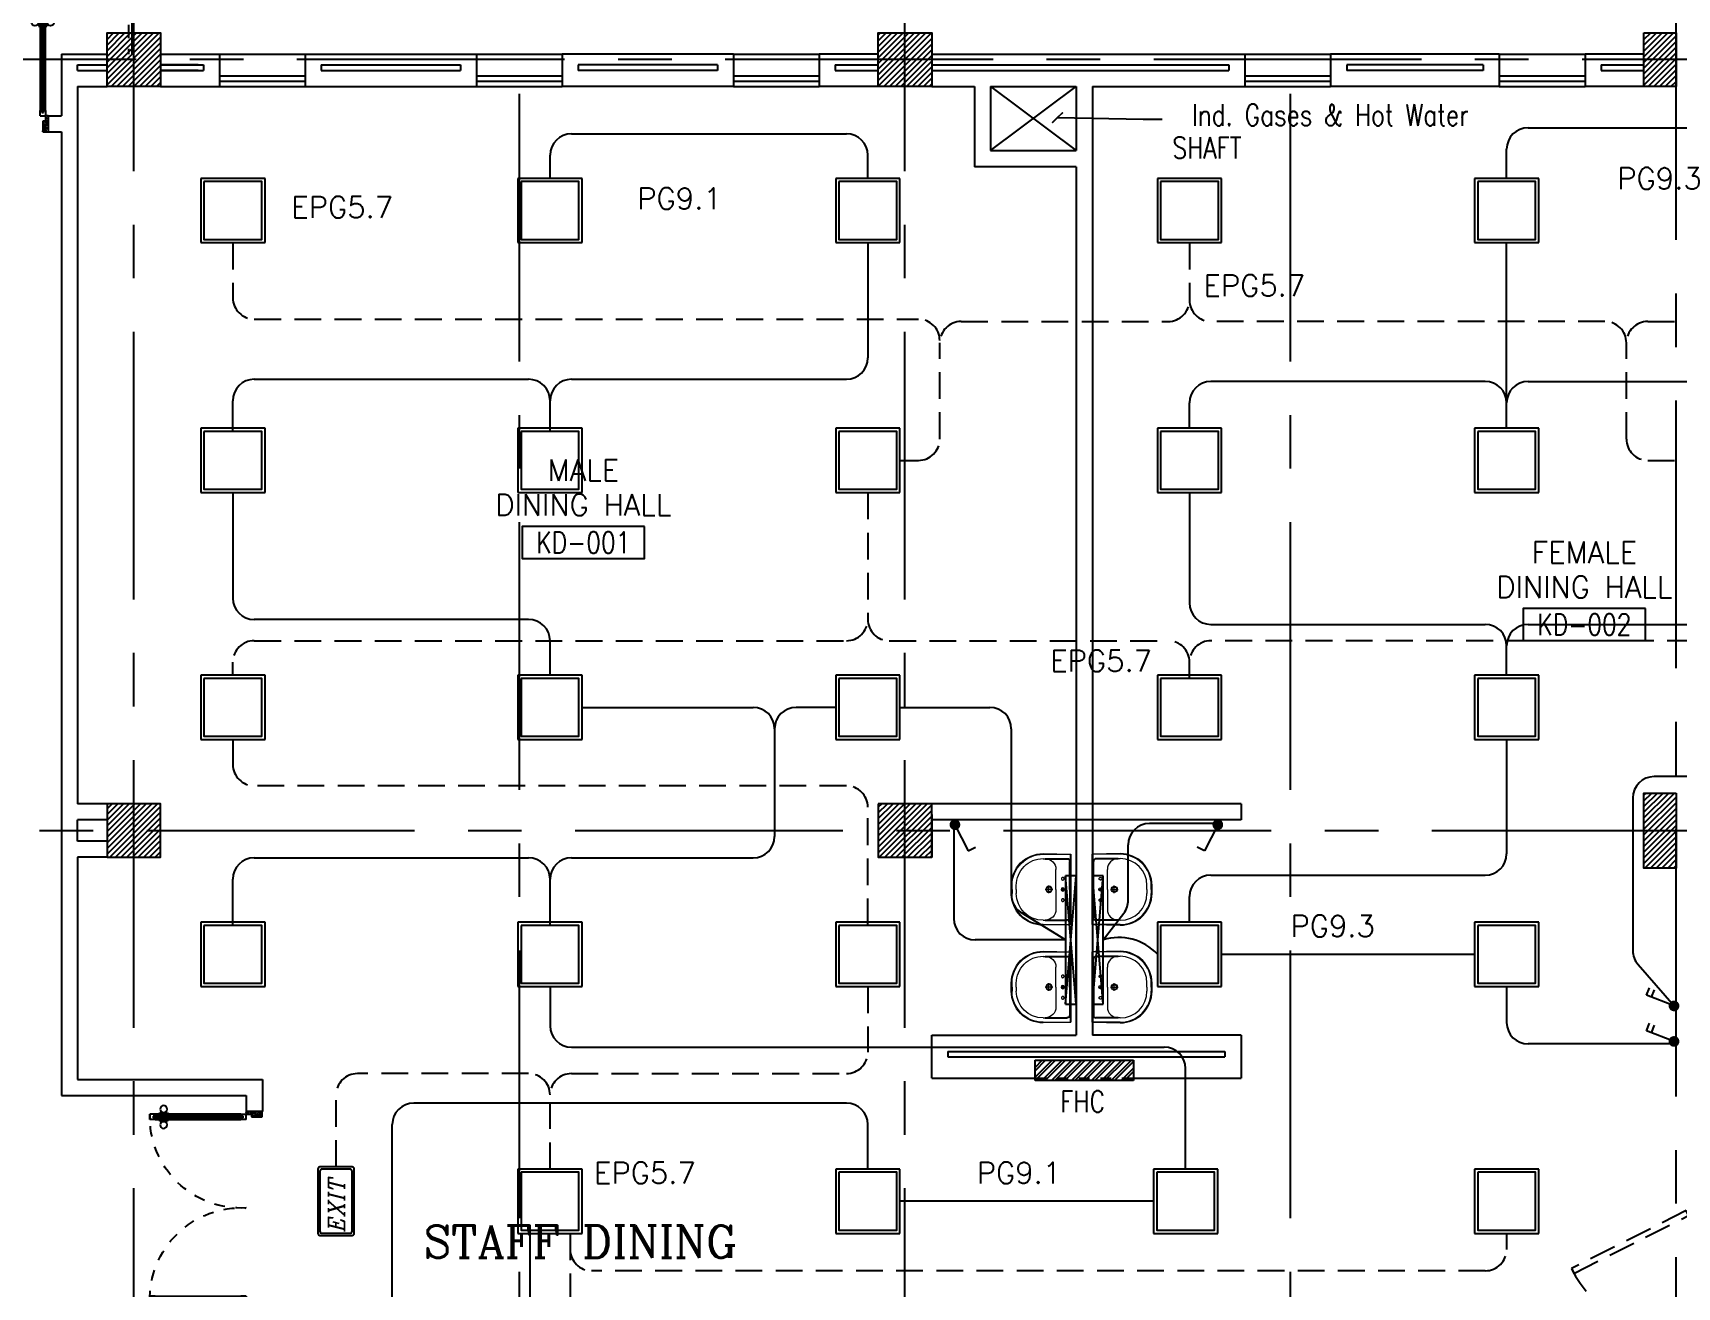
# Model space of a CAD drawing. Extents: x -0.4 to 93, y -13.2 to 77.1.
# Drawn here: x 23.29 to 38.64, y 53.11 to 64.82 of the extents above; entities that cross this region are included whole.
import ezdxf
from ezdxf.enums import TextEntityAlignment as Align

# ---------------------------------------------------------------- set-up
doc = ezdxf.new("R2010")
doc.units = 0
doc.header["$MEASUREMENT"] = 0
doc.header["$PDMODE"] = 3
doc.header["$PDSIZE"] = 0.1
for name, pattern in [('CENTERX2', [4, 2.5, -0.5, 0.5, -0.5]), ('DASHED', [0.75, 0.5, -0.25]), ('HIDDEN', [0.375, 0.25, -0.125]), ('HIDDEN2', [0.1875, 0.125, -0.0625])]:
    doc.linetypes.add(name, pattern=pattern)
doc.layers.get('0').update_dxf_attribs({"linetype": 'CONTINUOUS'})
doc.layers.get('DEFPOINTS').update_dxf_attribs({"linetype": 'CONTINUOUS'})
for name, color, linetype in [('A-JEERI', 11, 'CONTINUOUS'), ('AX-DIM', 11, 'CONTINUOUS'), ('AXES', 11, 'CENTERX2'), ('COL', 11, 'CONTINUOUS'), ('DOOR', 11, 'CONTINUOUS'), ('E-CLINE', 2, 'CONTINUOUS'), ('E-HLINE', 2, 'HIDDEN'), ('E-LITE', 4, 'CONTINUOUS'), ('E-SWITCH', 4, 'CONTINUOUS'), ('E-TEXT', 4, 'CONTINUOUS'), ('FHC', 11, 'CONTINUOUS'), ('FIX', 11, 'CONTINUOUS'), ('HAT', 11, 'CONTINUOUS'), ('INSUL', 11, 'CONTINUOUS'), ('RM-BOX', 11, 'CONTINUOUS'), ('RM-NAME', 11, 'CONTINUOUS'), ('RM-NO', 11, 'CONTINUOUS'), ('SHAFT', 11, 'CONTINUOUS'), ('STR', 11, 'CONTINUOUS'), ('WALL', 11, 'CONTINUOUS'), ('WIN', 11, 'CONTINUOUS')]:
    doc.layers.add(name, color=color, linetype=linetype)
doc.styles.add('ITALICC', font='italicc')
doc.styles.add('ROMANC', font='romanc', dxfattribs={"height": 0.1})
doc.styles.add('ROMANS', font='ROMANS.shx', dxfattribs={"width": 0.6})
doc.dimstyles.new('STANDARD in', dxfattribs={"dimtxt": 0.2, "dimasz": 0.1, "dimexe": 0.07, "dimexo": 0.05, "dimgap": 0.1, "dimtad": 1, "dimdec": 0, "dimlfac": 1000, "dimzin": 0, "dimdsep": 46, "dimtxsty": 'ROMANS', "dimblk": 'ARCHTICK', "dimcen": 0.05, "dimdle": 0.05, "dimclrd": 7, "dimclre": 7, "dimclrt": 2, "dimadec": 0, "dimazin": 0, "dimtfac": 1, "dimtdec": 0, "dimtmove": 2, "dimatfit": 3, "dimldrblk": 'ARCHTICK', "dimfxl": 0, "dimtolj": 1, "dimtzin": 0, "dimarcsym": 0})

# ---------------------------------------------------------------- blocks, each defined once
blk = doc.blocks.new('A$C272A55A0')
at = {"layer": 'DOOR', "color": 0, "linetype": 'ByBlock'}
for p, q in [((0, 900), (0, 1050)), ((50, 1050), (0, 1050)), ((25, 950), (50, 950)), ((25, 900), (25, 950)), ((50, 950), (50, 1050)), ((1750, 950), (1750, 1050)), ((1750, 1050), (1800, 1050)), ((1775, 950), (1750, 950)), ((1775, 900), (1775, 950)), ((1800, 1050), (1800, 900)), ((0, 900), (25, 900)), ((75, 900), (25, 900)), ((25, 850), (25, 900)), ((42, 850), (25, 850)), ((58, 870), (42, 870)), ((42, 870), (42, 850)), ((58, 850), (58, 870)), ((75, 850), (58, 850)), ((75, 900), (75, 850)), ((1725, 900), (1775, 900)), ((1725, 900), (1725, 850)), ((1725, 850), (1742, 850)), ((1742, 870), (1758, 870)), ((1742, 850), (1742, 870)), ((1758, 870), (1758, 850)), ((1758, 850), (1775, 850)), ((1800, 900), (1775, 900)), ((1775, 850), (1775, 900)), ((1718, 160), (1709, 160)), ((1709, 95), (1709, 160)), ((1725, 173), (1718, 173)), ((1718, 173), (1718, 83)), ((1718, 95), (1718, 160)), ((1775, 173), (1782, 173)), ((1782, 173), (1782, 83)), ((1782, 160), (1791, 160)), ((1782, 95), (1782, 160)), ((1791, 95), (1791, 160)), ((25, 50), (42, 50)), ((25, 50), (25, 0)), ((25, 0), (75, 0)), ((75, 0), (25, 0)), ((42, 50), (42, 30)), ((42, 30), (58, 30)), ((58, 50), (75, 50)), ((58, 50), (58, 30)), ((75, 50), (75, 0)), ((1718, 95), (1709, 95)), ((1725, 83), (1718, 83)), ((1742, 50), (1725, 50)), ((1725, 50), (1725, 0)), ((1775, 0), (1725, 0)), ((1725, 0), (1775, 0)), ((1742, 50), (1742, 30)), ((1758, 30), (1742, 30)), ((1775, 50), (1758, 50)), ((1758, 50), (1758, 30)), ((1775, 83), (1782, 83)), ((1775, 50), (1775, 0)), ((1782, 95), (1791, 95))]:
    blk.add_line(p, q, dxfattribs=at)
at = {"layer": 'DOOR', "color": 9, "linetype": 'ByBlock'}
for p, q in [((50, 1050), (0, 1010)), ((50, 1050), (0, 937)), ((50, 1050), (37, 950)), ((1750, 1050), (1800, 1010)), ((1750, 1050), (1800, 937)), ((1750, 1050), (1763, 950))]:
    blk.add_line(p, q, dxfattribs=at)
at = {"layer": 'DOOR', "linetype": 'ByBlock'}
for p, q in [((25, 850), (25, 50)), ((42, 850), (42, 50)), ((58, 850), (58, 50)), ((75, 50), (75, 850)), ((1725, 50), (1725, 850)), ((1742, 850), (1742, 50)), ((1758, 850), (1758, 50)), ((1775, 850), (1775, 50))]:
    blk.add_line(p, q, dxfattribs=at)
at = {"layer": 'DOOR', "color": 0, "linetype": 'ByBlock'}
for centre in [(1676, 128), (1824, 128)]:
    blk.add_circle(centre, 32.4, dxfattribs=at)
at = {"layer": 'DOOR', "color": 9, "linetype": 'ByBlock'}
for centre, radius, start, end in [((50, 1050), 54.4, 203.2074, 270), ((50, 1050), 74.4, 227.7764, 270), ((50, 1050), 94.4, 238.0182, 270), ((50, 1050), 114, 244.0838, 257.3774), ((50, 1050), 134, 248.1598, 259.28), ((50, 1050), 34.4, 180, 270), ((50, 1050), 14.4, 180, 270), ((1750, 1050), 14.4, 270, 0), ((1750, 1050), 34.4, 270, 0), ((1750, 1050), 54.4, 270, 336.7926), ((1750, 1050), 74.4, 270, 312.2236), ((1750, 1050), 94.4, 270, 301.9818), ((1750, 1050), 114, 282.6226, 295.9162), ((1750, 1050), 134, 280.72, 291.8402), ((50, 1050), 154, 251.1053, 256.2858), ((1750, 1050), 154, 283.7142, 288.8947)]:
    blk.add_arc(centre, radius, start, end, dxfattribs=at)
at = {"layer": 'DOOR', "linetype": 'HIDDEN', "ltscale": 0.5}
for centre, start, end in [((50, 851), 268.3174, 3.2965), ((1750, 851), 176.7035, 271.6826)]:
    blk.add_arc(centre, 851, start, end, dxfattribs=at)
at = {"layer": 'WALL', "linetype": 'ByBlock'}
blk.add_line((1800, 900), (1800, 1050), dxfattribs=at)
blk = doc.blocks.new('*X67')
at = {"color": 0}
for p, q in [((84179, 62330), (84651, 62801)), ((84179, 62383), (84598, 62801)), ((84179, 62436), (84545, 62801)), ((84179, 62489), (84492, 62801)), ((84179, 62542), (84438, 62801)), ((84179, 62595), (84385, 62801)), ((84179, 62648), (84332, 62801)), ((84179, 62701), (84279, 62801)), ((84179, 62754), (84226, 62801)), ((84204, 62301), (84679, 62777)), ((84257, 62301), (84679, 62724)), ((84310, 62301), (84679, 62671)), ((84363, 62301), (84679, 62617)), ((84416, 62301), (84679, 62564)), ((84469, 62301), (84679, 62511)), ((84522, 62301), (84679, 62458)), ((84575, 62301), (84679, 62405)), ((84628, 62301), (84679, 62352))]:
    blk.add_line(p, q, dxfattribs=at)
blk = doc.blocks.new('RM1')
at = {"layer": 'RM-BOX'}
blk.add_lwpolyline([(570, -200), (-570, -200), (-570, -500), (570, -500)], close=True, dxfattribs=at)
at = {"layer": 'RM-NAME', "style": 'ROMANS'}
for tag, p in [('ROOMNAME1', (0, 324)), ('ROOMNAME2', (0, 0))]:
    blk.add_attdef(tag, text='', height=200, dxfattribs=at).set_placement(p, align=Align.MIDDLE)
at = {"layer": 'RM-NO', "style": 'ROMANS', "width": 0.8}
blk.add_attdef('ROOMNO', text='', height=200, dxfattribs=at).set_placement((0, -350), align=Align.MIDDLE)
blk = doc.blocks.new('*X116')
at = {"color": 0}
for p, q in [((203889, 62343), (204346, 62801)), ((203889, 62396), (204293, 62801)), ((203889, 62450), (204240, 62801)), ((203889, 62503), (204187, 62801)), ((203889, 62556), (204134, 62801)), ((203889, 62609), (204081, 62801)), ((203889, 62662), (204028, 62801)), ((203889, 62715), (203975, 62801)), ((203889, 62768), (203922, 62801)), ((203899, 62301), (204389, 62790)), ((203952, 62301), (204389, 62737)), ((204005, 62301), (204389, 62684)), ((204058, 62301), (204389, 62631)), ((204111, 62301), (204389, 62578)), ((204164, 62301), (204389, 62525)), ((204217, 62301), (204389, 62472)), ((204270, 62301), (204389, 62419)), ((204323, 62301), (204389, 62366)), ((204376, 62301), (204389, 62313))]:
    blk.add_line(p, q, dxfattribs=at)
blk = doc.blocks.new('A$C010A25D0')
at = {"layer": 'DOOR', "color": 0, "linetype": 'ByBlock'}
for p, q in [((0, 2031), (0, 1981)), ((0, 1981), (0, 2031)), ((50, 2031), (0, 2031)), ((30, 2014), (30, 1998)), ((50, 2014), (30, 2014)), ((50, 1998), (30, 1998)), ((50, 2031), (50, 2014)), ((50, 1998), (50, 1981)), ((83, 2031), (83, 2038)), ((173, 2038), (83, 2038)), ((95, 2038), (95, 2047)), ((95, 2047), (160, 2047)), ((95, 2038), (160, 2038)), ((160, 2038), (160, 2047)), ((173, 2031), (173, 2038)), ((950, 2014), (950, 2031)), ((950, 2031), (1000, 2031)), ((970, 2014), (950, 2014)), ((950, 1981), (950, 1998)), ((950, 1998), (970, 1998)), ((970, 1998), (970, 2014)), ((1000, 2056), (1000, 2031)), ((1000, 2056), (1150, 2056)), ((1000, 1981), (1000, 2031)), ((1000, 2031), (1050, 2031)), ((1050, 2031), (1050, 2006)), ((1050, 2006), (1150, 2006)), ((1150, 2006), (1150, 2056)), ((50, 1981), (0, 1981)), ((83, 1981), (83, 1974)), ((173, 1974), (83, 1974)), ((95, 1974), (95, 1965)), ((95, 1974), (160, 1974)), ((95, 1965), (160, 1965)), ((160, 1974), (160, 1965)), ((173, 1981), (173, 1974)), ((1000, 1981), (950, 1981)), ((50, 131), (0, 131)), ((0, 131), (0, 81)), ((0, 81), (0, 131)), ((50, 81), (0, 81)), ((50, 114), (30, 114)), ((30, 98), (30, 114)), ((50, 98), (30, 98)), ((50, 114), (50, 131)), ((50, 81), (50, 98)), ((173, 138), (83, 138)), ((83, 131), (83, 138)), ((83, 81), (83, 74)), ((173, 74), (83, 74)), ((95, 147), (160, 147)), ((95, 138), (95, 147)), ((95, 138), (160, 138)), ((95, 74), (160, 74)), ((95, 74), (95, 65)), ((95, 65), (160, 65)), ((160, 138), (160, 147)), ((160, 74), (160, 65)), ((173, 131), (173, 138)), ((173, 81), (173, 74)), ((1000, 131), (950, 131)), ((950, 131), (950, 114)), ((950, 114), (970, 114)), ((970, 98), (950, 98)), ((950, 98), (950, 81)), ((950, 81), (1000, 81)), ((970, 114), (970, 98)), ((1000, 131), (1000, 81)), ((1000, 56), (1000, 81)), ((1000, 81), (1050, 81)), ((1000, 56), (1150, 56)), ((1050, 81), (1050, 106)), ((1050, 106), (1150, 106)), ((1150, 106), (1150, 56))]:
    blk.add_line(p, q, dxfattribs=at)
at = {"layer": 'DOOR', "linetype": 'ByBlock'}
for p, q in [((950, 2031), (50, 2031)), ((950, 2014), (50, 2014)), ((950, 1998), (50, 1998)), ((50, 1981), (950, 1981)), ((50, 131), (950, 131)), ((950, 114), (50, 114)), ((950, 98), (50, 98)), ((950, 81), (50, 81)), ((1150, 56), (1000, 56))]:
    blk.add_line(p, q, dxfattribs=at)
at = {"layer": 'DOOR', "color": 9, "linetype": 'ByBlock'}
for p, q in [((1150, 2006), (1037, 2056)), ((1150, 2006), (1050, 2019)), ((1150, 2006), (1110, 2056)), ((1150, 106), (1037, 56)), ((1150, 106), (1050, 93)), ((1150, 106), (1110, 56))]:
    blk.add_line(p, q, dxfattribs=at)
at = {"layer": 'DOOR', "color": 0, "linetype": 'ByBlock'}
for centre in [(128, 2079), (128, 1932), (128, 179), (128, 32)]:
    blk.add_circle(centre, 32.4, dxfattribs=at)
at = {"layer": 'DOOR', "linetype": 'HIDDEN', "ltscale": 0.5}
for centre, start, end in [((951, 2006), 178.494, 272.9568), ((951, 106), 87.0432, 181.506)]:
    blk.add_arc(centre, 951, start, end, dxfattribs=at)
at = {"layer": 'DOOR', "color": 9, "linetype": 'ByBlock'}
for centre, radius, start, end in [((1150, 2006), 154, 161.1053, 166.2858), ((1150, 2006), 134, 158.1598, 169.28), ((1150, 2006), 114, 154.0838, 167.3774), ((1150, 2006), 94.4, 148.0182, 180), ((1150, 2006), 74.4, 137.7764, 180), ((1150, 2006), 54.4, 113.2074, 180), ((1150, 2006), 34.4, 90, 180), ((1150, 2006), 14.4, 90, 180), ((1150, 106), 154, 193.7142, 198.8947), ((1150, 106), 134, 190.72, 201.8402), ((1150, 106), 114, 192.6226, 205.9162), ((1150, 106), 94.4, 180, 211.9818), ((1150, 106), 74.4, 180, 222.2236), ((1150, 106), 54.4, 180, 246.7926), ((1150, 106), 34.4, 180, 270), ((1150, 106), 14.4, 180, 270)]:
    blk.add_arc(centre, radius, start, end, dxfattribs=at)
at = {"layer": 'WALL'}
blk.add_line((1000, 56), (1150, 56), dxfattribs=at)
blk = doc.blocks.new('*X135')
at = {"color": 0}
for p, q in [((196689, 69515), (197174, 70001)), ((196689, 69568), (197121, 70001)), ((196689, 69621), (197068, 70001)), ((196689, 69675), (197015, 70001)), ((196689, 69728), (196962, 70001)), ((196689, 69781), (196909, 70001)), ((196689, 69834), (196856, 70001)), ((196689, 69887), (196803, 70001)), ((196689, 69940), (196750, 70001)), ((196689, 69993), (196697, 70001)), ((196727, 69501), (197189, 69962)), ((196780, 69501), (197189, 69909)), ((196833, 69501), (197189, 69856)), ((196886, 69501), (197189, 69803)), ((196939, 69501), (197189, 69750)), ((196992, 69501), (197189, 69697)), ((197045, 69501), (197189, 69644)), ((197098, 69501), (197189, 69591)), ((197151, 69501), (197189, 69538))]:
    blk.add_line(p, q, dxfattribs=at)
blk = doc.blocks.new('*X133')
at = {"color": 0}
for p, q in [((203887, 69501), (204387, 70001)), ((203889, 69556), (204334, 70001)), ((203889, 69609), (204281, 70001)), ((203889, 69662), (204228, 70001)), ((203889, 69715), (204175, 70001)), ((203889, 69768), (204121, 70001)), ((203889, 69821), (204068, 70001)), ((203889, 69874), (204015, 70001)), ((203889, 69927), (203962, 70001)), ((203889, 69980), (203909, 70001)), ((203940, 69501), (204389, 69950)), ((203993, 69501), (204389, 69897)), ((204046, 69501), (204389, 69844)), ((204099, 69501), (204389, 69791)), ((204152, 69501), (204389, 69738)), ((204205, 69501), (204389, 69685)), ((204258, 69501), (204389, 69632)), ((204311, 69501), (204389, 69579)), ((204364, 69501), (204389, 69526))]:
    blk.add_line(p, q, dxfattribs=at)
blk = doc.blocks.new('_ARCHTICK')
at = {"color": 0, "linetype": 'ByBlock', "const_width": 0.15}
blk.add_lwpolyline([(-0.5, -0.5), (0.5, 0.5)], dxfattribs=at)
blk = doc.blocks.new('*D186')
at = {"layer": 'AX-DIM', "color": 7, "lineweight": -2}
for p, q in [((6.23, 73.473), (6.23, 76.025)), ((80.92, 63.827), (80.92, 76.025)), ((6.18, 75.955), (80.97, 75.955))]:
    blk.add_line(p, q, dxfattribs=at)
at = {"layer": 'DEFPOINTS', "color": 0}
for p in [(80.92, 75.955), (6.23, 73.423), (80.92, 63.777)]:
    blk.add_point(p, dxfattribs=at)
at = {"layer": 'AX-DIM', "color": 7, "lineweight": -2, "xscale": 0.1, "yscale": 0.1, "zscale": 0.1, "rotation": 180}
blk.add_blockref('_ARCHTICK', (6.23, 75.955), dxfattribs=at)
at = {"layer": 'AX-DIM', "color": 7, "lineweight": -2, "xscale": 0.1, "yscale": 0.1, "zscale": 0.1}
blk.add_blockref('_ARCHTICK', (80.92, 75.955), dxfattribs=at)
at = {"layer": 'AX-DIM', "color": 2, "insert": (43.575, 76.155), "char_height": 0.2, "attachment_point": 5, "style": 'ROMANS'}
blk.add_mtext('\\A1;74690', dxfattribs=at)
blk = doc.blocks.new('LAV-003')
at = {"layer": 'FIX', "linetype": 'ByBlock'}
blk.add_line((-328, -25), (328, -25), dxfattribs=at)
at = {"layer": 'FIX', "linetype": 'Continuous', "lineweight": 20}
for p, q in [((-328, -285), (-328, -25)), ((328, -285), (328, -25)), ((-288, -285), (-288, -265)), ((0, -165), (-187, -165)), ((0, -165), (187, -165)), ((287, -285), (287, -265)), ((0, -535), (-38, -535)), ((0, -575), (-38, -575)), ((0, -535), (38, -535)), ((0, -575), (38, -575))]:
    blk.add_line(p, q, dxfattribs=at)
at = {"layer": 'FIX', "linetype": 'ByBlock', "ltscale": 0.3}
for p, q in [((-288, -265), (-288, -60)), ((0, -35), (-262, -35)), ((0, -35), (262, -35)), ((287, -265), (287, -60))]:
    blk.add_line(p, q, dxfattribs=at)
at = {"layer": 'FIX', "lineweight": 20}
for p, q in [((-16, -101), (15, -101)), ((0, -85), (0, -116))]:
    blk.add_line(p, q, dxfattribs=at)
at = {"layer": 'FIX', "linetype": 'DASHED', "lineweight": 20, "ltscale": 0.04}
for p, q in [((-36, -230), (37, -230)), ((0, -194), (0, -266))]:
    blk.add_line(p, q, dxfattribs=at)
at = {"layer": 'FIX', "linetype": 'Continuous', "lineweight": 20}
blk.add_lwpolyline([(295, -25), (0, -25), (-328, -25), (-334, -285, 0.414214), (-38, -582), (0, -582), (38, -582, 0.414214), (334, -285), (328, -25), (0, -25)], format="xyb", dxfattribs=at)
at = {"layer": 'FIX', "linetype": 'HIDDEN', "lineweight": 20, "ltscale": 0.05}
for centre in [(-100, -101), (100, -101)]:
    blk.add_circle(centre, 12.4, dxfattribs=at)
at = {"layer": 'FIX', "lineweight": 20}
for centre, radius in [((0, -101), 15.5), ((0, -230), 29.5), ((0, -230), 22.5)]:
    blk.add_circle(centre, radius, dxfattribs=at)
at = {"layer": 'FIX', "linetype": 'ByBlock', "ltscale": 0.3}
for centre, start, end in [((-262, -60), 90, 180), ((262, -60), 0, 90)]:
    blk.add_arc(centre, 25, start, end, dxfattribs=at)
at = {"layer": 'FIX', "linetype": 'Continuous', "lineweight": 20}
for centre, radius, start, end in [((-38, -285), 290, 180, 270), ((-38, -285), 250, 180, 270), ((-187, -265), 100, 90, 180), ((38, -285), 290, 270, 0), ((38, -285), 250, 270, 0), ((187, -265), 100, 0, 90)]:
    blk.add_arc(centre, radius, start, end, dxfattribs=at)
blk = doc.blocks.new('L42')
at = {"layer": 'E-LITE'}
for p, q in [((0.3, 0.3), (-0.3, 0.3)), ((-0.3, 0.3), (-0.3, -0.3)), ((0.3, -0.3), (0.3, 0.3)), ((-0.3, -0.3), (0.3, -0.3))]:
    blk.add_line(p, q, dxfattribs=at)
at = {"layer": 'E-LITE', "color": 8}
blk.add_lwpolyline([(-0.27, 0.27), (-0.27, -0.27), (0.27, -0.27), (0.27, 0.27)], close=True, dxfattribs=at)
blk = doc.blocks.new('EXIT')
at = {"layer": 'E-LITE', "color": 4}
for p, q in [((0.3, 0.17), (-0.3, 0.17)), ((-0.32, 0.15), (-0.32, -0.15)), ((0.32, -0.15), (0.32, 0.15)), ((-0.3, -0.17), (0.3, -0.17))]:
    blk.add_line(p, q, dxfattribs=at)
at = {"layer": 'E-LITE', "color": 8}
for p, q in [((-0.3, 0.13), (-0.3, -0.13)), ((0.28, 0.15), (-0.28, 0.15)), ((0.3, -0.13), (0.3, 0.13)), ((-0.28, -0.15), (0.28, -0.15))]:
    blk.add_line(p, q, dxfattribs=at)
at = {"layer": 'E-LITE', "color": 4}
for centre, start, end in [((-0.3, 0.15), 90, 180), ((0.3, 0.15), 360, 90), ((-0.3, -0.15), 180, 270), ((0.3, -0.15), 270, 0)]:
    blk.add_arc(centre, 0.02, start, end, dxfattribs=at)
at = {"layer": 'E-LITE', "color": 8}
for centre, start, end in [((-0.28, 0.13), 90, 180), ((0.28, 0.13), 0, 90), ((-0.28, -0.13), 180, 270), ((0.28, -0.13), 270, 0)]:
    blk.add_arc(centre, 0.02, start, end, dxfattribs=at)
at = {"layer": 'E-LITE', "color": 5, "style": 'ITALICC'}
blk.add_text('EXIT', height=0.15, dxfattribs=at).set_placement((-0.284, -0.078))
blk = doc.blocks.new('MR14')
at = {"layer": 'E-LITE'}
for p, q in [((-600, 100), (-600, 0)), ((-600, 0), (600, 0)), ((600, 0), (600, 100))]:
    blk.add_line(p, q, dxfattribs=at)
at = {"layer": 'E-LITE', "color": 8}
for p, q in [((600, 100), (-600, 0)), ((600, 0), (-600, 100))]:
    blk.add_line(p, q, dxfattribs=at)
at = {"layer": 'E-LITE', "color": 3}
blk.add_line((600, 100), (-600, 100), dxfattribs=at)
blk = doc.blocks.new('1G1W')
for p, q in [((0, 0), (0.55, 0)), ((0.55, 0), (0.55, -0.15))]:
    blk.add_line(p, q)
at = {"const_width": 0.1}
blk.add_lwpolyline([(-0.05, 0, 1), (0.05, 0, 1)], format="xyb", close=True, dxfattribs=at)
blk = doc.blocks.new('2G1W')
for p, q in [((0, 0), (0.55, 0)), ((0.45, 0), (0.45, -0.15)), ((0.55, 0), (0.55, -0.15))]:
    blk.add_line(p, q)
at = {"const_width": 0.1}
blk.add_lwpolyline([(-0.05, 0, 1), (0.05, 0, 1)], format="xyb", close=True, dxfattribs=at)

msp = doc.modelspace()

# ---------------------------------------------------------------- hatches: boundary and pattern name
at = {"layer": 'FHC', "linetype": 'ByBlock', "ltscale": 0.3}
h = msp.add_hatch(dxfattribs=at)
h.set_pattern_fill('ANSI32', color=11, scale=175, style=0)
h.set_pattern_definition([(44.999998, (-199.55165, 23.98371), (-0.046403885, 0.046403882), []), (44.999998, (-199.52071, 23.98371), (-0.046403885, 0.046403882), [])])
h.paths.add_polyline_path([(33.5645, 55.0347), (33.5645, 55.2247), (32.6445, 55.2247), (32.6445, 55.0347)])
h.paths.add_polyline_path([(32.4319, 54.6136), (32.4319, 55.0344), (32.6944, 55.0344), (32.6944, 54.6136)], flags=9)
at = {"layer": 'HAT', "linetype": 'ByBlock', "ltscale": 0.3}
h = msp.add_hatch(dxfattribs=at)
h.set_pattern_fill('ANSI31', color=256, scale=300, style=0)
h.set_pattern_definition([(44.999998, (-220.16665, -18.041004), (-0.0265165056, 0.026516504), [])])
h.paths.add_polyline_path([(38.6295, 64.82), (38.3295, 64.82), (38.3295, 64.57), (38.6295, 64.57)])
h.paths.add_polyline_path([(38.6295, 64.57), (38.3295, 64.57), (38.3295, 64.32), (38.6295, 64.32)])
at = {"layer": 'HAT'}
h = msp.add_hatch(dxfattribs=at)
h.set_pattern_fill('ANSI31', color=256, scale=0.3, style=0)
h.set_pattern_definition([(45, (-345.115687, -5.161), (-0.0265165043, 0.0265165043), [])])
h.paths.add_polyline_path([(38.6295, 57.37), (38.6295, 57.72), (38.3295, 57.72), (38.3295, 57.37)])
h.paths.add_polyline_path([(38.3295, 57.02), (38.6295, 57.02), (38.6295, 57.37), (38.3295, 57.37)])

# ---------------------------------------------------------------- linework, layer by layer
at = {"layer": 'AXES'}
for p, q in [((24.2295, -12.4715), (24.2295, 76.4248)), ((31.4295, -12.4715), (31.4295, 76.4248)), ((38.6295, -1.1143), (38.6295, 76.0748)), ((92.2523, 64.57), (22.4295, 64.57)), ((27.8295, 5.75), (27.8295, 64.57)), ((35.0295, 5.75), (35.0295, 64.57)), ((0.35, 57.37), (92.2481, 57.37))]:
    msp.add_line(p, q, dxfattribs=at)
at = {"layer": 'COL'}
for p, q in [((38.3295, 64.82), (38.6295, 64.82)), ((38.3295, 64.32), (38.3295, 64.82)), ((38.6295, 64.82), (38.6295, 64.32)), ((38.6295, 64.32), (38.3295, 64.32))]:
    msp.add_line(p, q, dxfattribs=at)
for points in [[(23.9795, 64.32), (23.9795, 64.82), (24.4795, 64.82), (24.4795, 64.32)], [(31.1795, 64.32), (31.1795, 64.82), (31.6795, 64.82), (31.6795, 64.32)], [(23.9795, 57.62), (23.9795, 57.12), (24.4795, 57.12), (24.4795, 57.62)], [(31.1795, 57.62), (31.1795, 57.12), (31.6795, 57.12), (31.6795, 57.62)], [(38.6295, 57.72), (38.6295, 57.02), (38.3295, 57.02), (38.3295, 57.72)]]:
    msp.add_lwpolyline(points, close=True, dxfattribs=at)
at = {"layer": 'DOOR', "color": 11, "linetype": 'HIDDEN'}
msp.add_lwpolyline([(37.6534, 53.279), (37.676, 53.2343), (38.7471, 53.7754), (38.7245, 53.82), (37.6534, 53.279, 0.2646419), (38.6495, 52.62, 0.4142117)], format="xyb", dxfattribs=at)
at = {"layer": 'E-CLINE', "color": 4}
for p, q in [((28.316, 63.8776), (30.8833, 63.8776)), ((37.248, 63.9343), (39.2095, 63.9343)), ((37.048, 63.4607), (37.048, 63.7343)), ((28.116, 63.4607), (28.116, 63.6776)), ((31.0833, 63.4607), (31.0833, 63.6776)), ((31.0833, 62.8607), (31.0833, 61.7844)), ((37.048, 61.1269), (37.048, 62.8607)), ((25.3545, 61.5844), (27.916, 61.5844)), ((28.316, 61.5844), (30.8833, 61.5844)), ((36.848, 61.5635), (34.2865, 61.5635)), ((37.248, 61.5635), (42.171, 61.5635)), ((25.1545, 61.0969), (25.1545, 61.3844)), ((28.116, 61.0969), (28.116, 61.3844)), ((34.0865, 61.1269), (34.0865, 61.3635)), ((37.048, 61.1269), (37.048, 61.3635)), ((25.1545, 60.5269), (25.1545, 59.5412)), ((34.0865, 60.5269), (34.0865, 59.4957)), ((27.916, 59.3412), (25.3545, 59.3412)), ((34.2865, 59.2957), (36.848, 59.2957)), ((37.248, 59.2957), (39.2095, 59.2957)), ((28.116, 58.8206), (28.116, 59.1412)), ((37.048, 58.8206), (37.048, 59.0957)), ((28.416, 58.5206), (30.0129, 58.5206)), ((30.7833, 58.5206), (30.4129, 58.5206)), ((31.3833, 58.5206), (32.223, 58.5206)), ((30.2129, 58.3206), (30.2129, 57.3154)), ((32.423, 58.3206), (32.423, 56.7712)), ((42.171, 57.8741), (38.4255, 57.8741)), ((38.2255, 57.6741), (38.2255, 56.25)), ((31.885, 57.4471), (31.885, 56.548)), ((34.3286, 57.4362), (33.7144, 57.4362)), ((25.3545, 57.1154), (27.916, 57.1154)), ((28.316, 57.1154), (30.0129, 57.1154)), ((33.5144, 56.7205), (33.5144, 57.2362)), ((25.1545, 56.4842), (25.1545, 56.9154)), ((28.116, 56.4842), (28.116, 56.9154)), ((34.2865, 56.9528), (36.848, 56.9528)), ((32.9295, 56.348), (32.5182, 56.6008)), ((33.2795, 56.348), (33.4727, 56.5983)), ((32.9295, 56.348), (32.085, 56.348)), ((34.3865, 56.2142), (36.748, 56.2142)), ((38.2746, 56.1188), (38.6106, 55.7322)), ((28.116, 55.9142), (28.116, 55.5473)), ((37.048, 55.9142), (37.048, 55.5768)), ((28.316, 55.3473), (33.8506, 55.3473)), ((38.6015, 55.3768), (37.248, 55.3768)), ((34.0506, 54.2079), (34.0506, 55.1473)), ((30.8833, 54.8239), (26.8431, 54.8239)), ((26.6431, 52.6375), (26.6431, 54.6239)), ((31.0833, 54.2079), (31.0833, 54.6239)), ((33.7506, 53.9079), (31.3833, 53.9079))]:
    msp.add_line(p, q, dxfattribs=at)
for centre, radius, start, end in [((28.316, 63.6776), 0.2, 90, 180), ((30.8833, 63.6776), 0.2, 0, 90), ((37.248, 63.7343), 0.2, 90, 180), ((30.8833, 61.7844), 0.2, 270, 0), ((25.3545, 61.3844), 0.2, 90, 180), ((27.916, 61.3844), 0.2, 0, 90), ((28.316, 61.3844), 0.2, 90, 180), ((34.2865, 61.3635), 0.2, 90, 180), ((36.848, 61.3635), 0.2, 0, 90), ((37.248, 61.3635), 0.2, 90, 180), ((25.3545, 59.5412), 0.2, 180, 270), ((34.2865, 59.4957), 0.2, 180, 270), ((27.916, 59.1412), 0.2, 0, 90), ((36.848, 59.0957), 0.2, 0, 90), ((37.248, 59.0957), 0.2, 90, 180), ((30.0129, 58.3206), 0.2, 0, 90), ((30.4129, 58.3206), 0.2, 90, 180), ((32.223, 58.3206), 0.2, 0, 90), ((38.4255, 57.6741), 0.2, 90, 180), ((33.7144, 57.2362), 0.2, 90, 180), ((30.0129, 57.3154), 0.2, 270, 0), ((25.3545, 56.9154), 0.2, 90, 180), ((27.916, 56.9154), 0.2, 0, 90), ((28.316, 56.9154), 0.2, 90, 180), ((36.848, 57.1528), 0.2, 270, 0), ((34.2865, 56.7528), 0.2, 90, 180), ((32.623, 56.7712), 0.2, 180, 238.42329), ((33.3144, 56.7205), 0.2, 322.33721, 0), ((32.085, 56.548), 0.2, 180, 270), ((33.4278, 55.8823), 0.4888, 42.78182, 107.65675), ((38.4255, 56.25), 0.2, 180, 220.99225), ((37.248, 55.5768), 0.2, 180, 270), ((28.316, 55.5473), 0.2, 180, 270), ((33.8506, 55.1473), 0.2, 0, 90), ((26.8431, 54.6239), 0.2, 90, 180), ((30.8833, 54.6239), 0.2, 0, 90)]:
    msp.add_arc(centre, radius, start, end, dxfattribs=at)
at = {"layer": 'E-HLINE', "color": 4}
for p, q in [((25.1545, 62.8607), (25.1545, 62.3465)), ((34.0865, 62.8607), (34.0865, 62.3242)), ((25.3545, 62.1465), (31.5548, 62.1465)), ((31.9548, 62.1242), (33.8865, 62.1242)), ((37.966, 62.1242), (34.2865, 62.1242)), ((38.366, 62.1242), (42.171, 62.1242)), ((31.7548, 61.0269), (31.7548, 61.9242)), ((38.166, 61.0269), (38.166, 61.9242)), ((31.3833, 60.8269), (31.5548, 60.8269)), ((38.366, 60.8269), (39.1095, 60.8269)), ((31.0833, 60.5269), (31.0833, 59.3432)), ((25.3545, 59.1432), (30.8833, 59.1432)), ((31.2833, 59.1432), (33.8865, 59.1432)), ((42.171, 59.1432), (34.2865, 59.1432)), ((25.1545, 58.8206), (25.1545, 58.9432)), ((34.0865, 58.7906), (34.0865, 58.9432)), ((25.1545, 58.2206), (25.1545, 57.9875)), ((30.8833, 57.7875), (25.3545, 57.7875)), ((31.0833, 56.4842), (31.0833, 57.5875)), ((31.0833, 55.9142), (31.0833, 55.3002)), ((27.916, 55.1002), (26.3178, 55.1002)), ((28.316, 55.1002), (30.8833, 55.1002)), ((26.1178, 54.2283), (26.1178, 54.9002)), ((28.116, 54.2079), (28.116, 54.9002)), ((28.304, 53.6079), (28.304, 51.4168)), ((28.304, 53.6079), (28.304, 53.4584)), ((37.048, 53.6079), (37.048, 53.4584)), ((36.848, 53.2584), (28.504, 53.2584))]:
    msp.add_line(p, q, dxfattribs=at)
for centre, start, end in [((25.3545, 62.3465), 180, 270), ((33.8865, 62.3242), 270, 0), ((34.2865, 62.3242), 180, 270), ((31.5548, 61.9465), 0, 90), ((31.9548, 61.9242), 90, 180), ((37.966, 61.9242), 0, 90), ((38.366, 61.9242), 90, 180), ((31.5548, 61.0269), 270, 0), ((38.366, 61.0269), 180, 270), ((30.8833, 59.3432), 270, 0), ((31.2833, 59.3432), 180, 270), ((25.3545, 58.9432), 90, 180), ((33.8865, 58.9432), 0, 90), ((34.2865, 58.9432), 90, 180), ((25.3545, 57.9875), 180, 270), ((30.8833, 57.5875), 0, 90), ((30.8833, 55.3002), 270, 0), ((26.3178, 54.9002), 90, 180), ((27.916, 54.9002), 0, 90), ((28.316, 54.9002), 90, 180), ((28.504, 53.4584), 180, 270), ((36.848, 53.4584), 270, 0)]:
    msp.add_arc(centre, 0.2, start, end, dxfattribs=at)
at = {"layer": 'E-SWITCH', "color": 4}
for p, q in [((37.048, 58.2206), (37.048, 57.1528)), ((34.0865, 56.5142), (34.0865, 56.7528)), ((27.9281, 53.6079), (27.9281, 52.9529))]:
    msp.add_line(p, q, dxfattribs=at)
at = {"layer": 'FHC', "linetype": 'ByBlock', "ltscale": 0.3}
for p, q in [((32.6445, 55.2247), (33.5645, 55.2247)), ((32.6445, 55.0347), (32.6445, 55.2247)), ((33.5645, 55.2247), (33.5645, 55.0347)), ((33.5645, 55.0347), (32.6445, 55.0347))]:
    msp.add_line(p, q, dxfattribs=at)
at = {"layer": 'FHC', "color": 250, "linetype": 'HIDDEN', "ltscale": 0.25}
msp.add_line((32.6543, 55.0577), (33.5638, 55.0577), dxfattribs=at)
at = {"layer": 'INSUL'}
for p, q in [((23.7045, 64.47), (23.7045, 64.52)), ((23.7045, 64.52), (23.9795, 64.52)), ((23.7045, 64.52), (23.9795, 64.52)), ((23.7045, 64.47), (23.7045, 64.52)), ((23.7045, 64.47), (23.7045, 64.52)), ((24.4795, 64.52), (24.8795, 64.52)), ((24.8295, 64.52), (24.4795, 64.52)), ((24.8795, 64.52), (24.8795, 64.47)), ((25.9795, 64.52), (27.2795, 64.52)), ((25.9795, 64.52), (25.9795, 64.47)), ((27.2795, 64.52), (27.2795, 64.47)), ((29.6795, 64.52), (28.3795, 64.52)), ((28.3795, 64.52), (28.3795, 64.47)), ((29.6795, 64.52), (29.6795, 64.47)), ((30.7795, 64.52), (31.1795, 64.52)), ((30.7795, 64.52), (30.7795, 64.47)), ((31.6795, 64.52), (34.4545, 64.52)), ((34.4545, 64.52), (34.4545, 64.47)), ((36.8295, 64.52), (35.5545, 64.52)), ((35.5545, 64.52), (35.5545, 64.47)), ((36.8295, 64.52), (36.8295, 64.47)), ((37.9295, 64.52), (38.3295, 64.52)), ((37.9295, 64.52), (37.9295, 64.47)), ((23.7045, 64.47), (23.9795, 64.47)), ((23.7045, 64.47), (23.9795, 64.47)), ((24.4795, 64.47), (24.8795, 64.47)), ((24.8295, 64.47), (24.4795, 64.47)), ((25.9795, 64.47), (27.2795, 64.47)), ((29.6795, 64.47), (28.3795, 64.47)), ((30.7795, 64.47), (31.1795, 64.47)), ((31.6795, 64.47), (34.4545, 64.47)), ((36.8295, 64.47), (35.5545, 64.47)), ((37.9295, 64.47), (38.3295, 64.47))]:
    msp.add_line(p, q, dxfattribs=at)
at = {"layer": 'SHAFT', "color": 251, "linetype": 'ByBlock'}
for p, q in [((32.2295, 64.32), (33.0295, 63.72)), ((32.2295, 63.72), (33.0295, 64.32))]:
    msp.add_line(p, q, dxfattribs=at)
at = {"layer": 'STR', "linetype": 'HIDDEN2'}
msp.add_line((24.1795, 67.82), (24.1795, 64.62), dxfattribs=at)
at = {"layer": 'STR'}
msp.add_line((24.2095, 67.84), (24.2095, 64.62), dxfattribs=at)
at = {"layer": 'WALL'}
for p, q in [((23.5545, 64.62), (23.9795, 64.62)), ((23.5545, 64.62), (23.5545, 64.045)), ((23.5545, 64.62), (23.5545, 64.045)), ((23.5545, 64.62), (23.9795, 64.62)), ((23.5545, 64.62), (23.5545, 64.045)), ((24.4795, 64.62), (25.0295, 64.62)), ((25.0295, 64.62), (25.0295, 64.32)), ((25.8295, 64.62), (27.4295, 64.62)), ((25.8295, 64.62), (25.8295, 64.32)), ((27.4295, 64.62), (27.4295, 64.32)), ((29.8295, 64.62), (28.2295, 64.62)), ((28.2295, 64.62), (28.2295, 64.32)), ((29.8295, 64.62), (29.8295, 64.32)), ((30.6295, 64.62), (30.6295, 64.32)), ((31.1795, 64.62), (30.6295, 64.62)), ((31.6795, 64.62), (34.6045, 64.62)), ((34.6045, 64.62), (34.6045, 64.32)), ((36.9795, 64.62), (35.4045, 64.62)), ((35.4045, 64.62), (35.4045, 64.32)), ((36.9795, 64.62), (36.9795, 64.32)), ((37.7795, 64.62), (37.7795, 64.32)), ((38.3295, 64.62), (37.7795, 64.62)), ((23.7045, 64.32), (23.7045, 57.62)), ((23.7045, 64.32), (23.9795, 64.32)), ((23.7045, 64.32), (23.9795, 64.32)), ((24.4795, 64.32), (25.0295, 64.32)), ((25.8295, 64.32), (27.4295, 64.32)), ((29.8295, 64.32), (28.2295, 64.32)), ((31.1795, 64.32), (30.6295, 64.32)), ((31.6795, 64.32), (32.0795, 64.32)), ((32.0795, 64.32), (32.0795, 63.57)), ((32.2295, 64.32), (33.0295, 64.32)), ((32.2295, 64.32), (32.2295, 63.72)), ((33.0295, 64.32), (33.0295, 63.72)), ((33.0295, 64.32), (33.0295, 63.72)), ((33.1795, 64.32), (33.1795, 55.4577)), ((33.1795, 64.32), (34.6045, 64.32)), ((36.9795, 64.32), (35.4045, 64.32)), ((38.3295, 64.32), (37.7795, 64.32)), ((23.4295, 64.045), (23.4295, 63.895)), ((23.4295, 64.045), (23.5545, 64.045)), ((23.4295, 64.045), (23.5545, 64.045)), ((23.4295, 64.045), (23.4295, 63.895)), ((23.4295, 64.045), (23.4295, 63.895)), ((23.4295, 64.045), (23.4295, 63.895)), ((23.4295, 63.895), (23.5545, 63.895)), ((23.4295, 63.895), (23.5545, 63.895)), ((23.5545, 63.895), (23.5545, 54.895)), ((23.5545, 63.895), (23.5545, 54.895)), ((32.2295, 63.72), (33.0295, 63.72)), ((33.0295, 63.57), (32.0795, 63.57)), ((33.0295, 63.57), (33.0295, 55.4577)), ((23.9795, 57.62), (23.7045, 57.62)), ((23.9795, 57.62), (23.7045, 57.62)), ((34.5677, 57.62), (31.6795, 57.62)), ((34.5677, 57.62), (34.5677, 57.47)), ((23.9795, 57.47), (23.7045, 57.47)), ((23.7045, 57.27), (23.7045, 57.47)), ((31.6795, 57.52), (31.6795, 57.12)), ((34.5677, 57.47), (31.6795, 57.47)), ((23.9795, 57.27), (23.7045, 57.27)), ((23.7045, 57.12), (23.7045, 55.045)), ((23.9795, 57.12), (23.7045, 57.12)), ((23.9795, 57.12), (23.7045, 57.12)), ((31.6795, 55.4577), (33.0295, 55.4577)), ((31.6795, 55.0577), (31.6795, 55.4577)), ((34.5677, 55.4577), (33.1795, 55.4577)), ((34.5677, 55.4577), (34.5677, 55.0577)), ((31.8295, 55.3077), (34.4177, 55.3077)), ((31.8295, 55.3077), (31.8295, 55.2577)), ((34.4177, 55.3077), (34.4177, 55.2577)), ((31.8295, 55.2577), (34.4177, 55.2577)), ((32.6445, 55.0577), (32.6445, 55.2247)), ((32.6445, 55.2247), (33.5645, 55.2247)), ((33.5645, 55.2247), (33.5645, 55.0574)), ((23.7045, 55.045), (25.4295, 55.045)), ((25.4295, 55.045), (25.4295, 54.745)), ((31.6795, 55.0577), (32.6445, 55.0577)), ((33.5645, 55.0577), (34.5677, 55.0577)), ((23.5545, 54.895), (25.2795, 54.895)), ((23.5545, 54.895), (24.8295, 54.895)), ((25.2795, 54.895), (25.2795, 54.745)), ((25.2795, 54.745), (25.4295, 54.745))]:
    msp.add_line(p, q, dxfattribs=at)
at = {"layer": 'WIN'}
for p, q in [((25.0295, 64.62), (25.8295, 64.62)), ((27.4295, 64.62), (28.2295, 64.62)), ((29.8295, 64.62), (30.6295, 64.62)), ((34.6045, 64.62), (35.4045, 64.62)), ((36.9795, 64.62), (37.7795, 64.62)), ((25.0295, 64.42), (25.8295, 64.42)), ((25.0295, 64.37), (25.8295, 64.37)), ((27.4295, 64.42), (28.2295, 64.42)), ((27.4295, 64.37), (28.2295, 64.37)), ((29.8295, 64.42), (30.6295, 64.42)), ((29.8295, 64.37), (30.6295, 64.37)), ((34.6045, 64.42), (35.4045, 64.42)), ((34.6045, 64.37), (35.4045, 64.37)), ((36.9795, 64.42), (37.7795, 64.42)), ((36.9795, 64.37), (37.7795, 64.37)), ((25.0295, 64.32), (25.8295, 64.32)), ((27.4295, 64.32), (28.2295, 64.32)), ((29.8295, 64.32), (30.6295, 64.32)), ((34.6045, 64.32), (35.4045, 64.32)), ((36.9795, 64.32), (37.7795, 64.32))]:
    msp.add_line(p, q, dxfattribs=at)

# ---------------------------------------------------------------- block references
at = {"layer": 'A-JEERI', "linetype": 'ByBlock', "yscale": 0.0009999999892897904, "zscale": 0.001}
for p, xscale, rotation in [((33.0045, 56.8201), -0.0009999999892897904, 270), ((33.1545, 56.8201), 0.0009999999892897904, 90), ((33.0045, 55.9081), -0.0009999999892897904, 270), ((33.1545, 55.9081), 0.0009999999892897904, 90)]:
    msp.add_blockref('LAV-003', p, dxfattribs=dict(at, xscale=xscale, rotation=rotation))
at = {"layer": 'DOOR', "color": 0, "yscale": 0.0009999999892897904, "zscale": 0.001, "rotation": 270}
for name, p, xscale in [('A$C010A25D0', (21.3736, 65.0453), 0.0009999999892897904), ('A$C272A55A0', (24.3792, 52.945), -0.0009999999892897904)]:
    msp.add_blockref(name, p, dxfattribs=dict(at, xscale=xscale))
at = {"layer": 'E-LITE', "color": 4}
for p in [(25.1545, 63.1607), (28.116, 63.1607), (31.0833, 63.1607), (34.0865, 63.1607), (37.048, 63.1607), (25.1545, 60.8269), (28.116, 60.8269), (31.0833, 60.8269), (34.0865, 60.8269), (37.048, 60.8269), (25.1545, 58.5206), (28.116, 58.5206), (31.0833, 58.5206), (34.0865, 58.5206), (37.048, 58.5206), (25.1545, 56.2142), (28.116, 56.2142), (31.0833, 56.2142), (34.0865, 56.2142), (37.048, 56.2142), (28.116, 53.9079), (31.0833, 53.9079), (34.0506, 53.9079), (37.048, 53.9079)]:
    msp.add_blockref('L42', p, dxfattribs=at)
at = {"layer": 'E-LITE', "color": 4, "xscale": 0.0009999999892897904, "yscale": 0.0009999999892897904, "zscale": 0.001, "rotation": 270}
for p in [(32.9295, 56.348), (33.1795, 56.348)]:
    msp.add_blockref('MR14', p, dxfattribs=at)
at = {"layer": 'E-LITE', "color": 4, "rotation": 90}
msp.add_blockref('EXIT', (26.1178, 53.9083), dxfattribs=at)
at = {"layer": 'E-SWITCH', "color": 4, "yscale": 0.5, "zscale": 0.5}
for name, p, xscale, rotation in [('1G1W', (31.8964, 57.4248), -0.5, 117.0267830398313), ('1G1W', (34.3509, 57.4248), 0.5, 242.9732169601687), ('2G1W', (38.6106, 55.7322), 0.5, 158.7113986774646), ('2G1W', (38.6106, 55.4001), 0.5, 158.7113986774646)]:
    msp.add_blockref(name, p, dxfattribs=dict(at, xscale=xscale, rotation=rotation))
at = {"layer": 'HAT', "xscale": 0.001000000047497451, "yscale": 0.0009999999892897904, "zscale": 0.001}
for name, p in [('*X135', (-172.709, -5.181)), ('*X133', (-172.709, -5.181)), ('*X67', (-60.1997, -5.181)), ('*X116', (-172.709, -5.181))]:
    msp.add_blockref(name, p, dxfattribs=at)
for p, values in [((28.4264, 60.4109), {'ROOMNO': 'KD-001', 'ROOMNAME2': 'DINING HALL', 'ROOMNAME1': 'MALE'}), ((37.7734, 59.6446), {'ROOMNO': 'KD-002', 'ROOMNAME2': 'DINING HALL', 'ROOMNAME1': 'FEMALE'})]:
    msp.add_blockref('RM1', p, dxfattribs=at).add_auto_attribs(values)

# ---------------------------------------------------------------- texts
at = {"layer": 'E-TEXT', "color": 4, "style": 'ROMANS'}
for s, p in [('PG9.3', (38.0807, 63.3611)), ('PG9.3', (38.0807, 63.3611)), ('PG9.3', (38.0807, 63.3611)), ('EPG5.7', (25.6995, 63.0933)), ('EPG5.7', (25.6995, 63.0933)), ('PG9.1', (28.9304, 63.1731)), ('PG9.1', (28.9304, 63.1731)), ('EPG5.7', (34.2161, 62.3599)), ('EPG5.7', (34.2161, 62.3599)), ('EPG5.7', (32.7855, 58.8562)), ('EPG5.7', (32.7855, 58.8562)), ('PG9.3', (35.0291, 56.3783)), ('EPG5.7', (28.5261, 54.0727)), ('EPG5.7', (28.5261, 54.0727)), (' PG9.1', (31.9624, 54.0727)), (' PG9.1', (31.9624, 54.0727))]:
    msp.add_text(s, height=0.2, dxfattribs=at).set_placement(p)
at = {"layer": 'FHC', "style": 'ROMANS', "width": 0.8}
msp.add_text('FHC', height=0.2, dxfattribs=at).set_placement((32.8789, 54.7386))
at = {"layer": 'RM-NAME', "style": 'ROMANC'}
msp.add_text('STAFF DINING', height=0.3, dxfattribs=at).set_placement((28.401, 53.5307), align=Align.MIDDLE)
at = {"layer": 'SHAFT', "color": 4, "style": 'ROMANS', "width": 0.8}
for s, p in [('Ind. Gases & Hot Water', (35.4007, 64.0533)), ('SHAFT', (34.249, 63.747))]:
    msp.add_text(s, height=0.2, dxfattribs=at).set_placement(p, align=Align.MIDDLE)

# ---------------------------------------------------------------- dimensions: what is measured, and where the dimension line sits
at = {"layer": 'AX-DIM'}
dim = msp.add_linear_dim(base=(80.9195, 75.9555), p1=(6.2295, 73.4228), p2=(80.9195, 63.7771), dimstyle='STANDARD in', dxfattribs=at)
dim.commit()
dim.dimension.update_dxf_attribs({"geometry": '*D186', "text_midpoint": (43.5745, 76.1555)})

# ---------------------------------------------------------------- leaders
at = {"layer": 'SHAFT', "color": 6, "linetype": 'ByBlock', "ltscale": 0.3}
msp.add_leader([(32.8533, 64.0282), (33.6526, 64.0148), (33.8314, 64.0148)], dimstyle='STANDARD in', dxfattribs=at)

doc.saveas('drawing.dxf')
